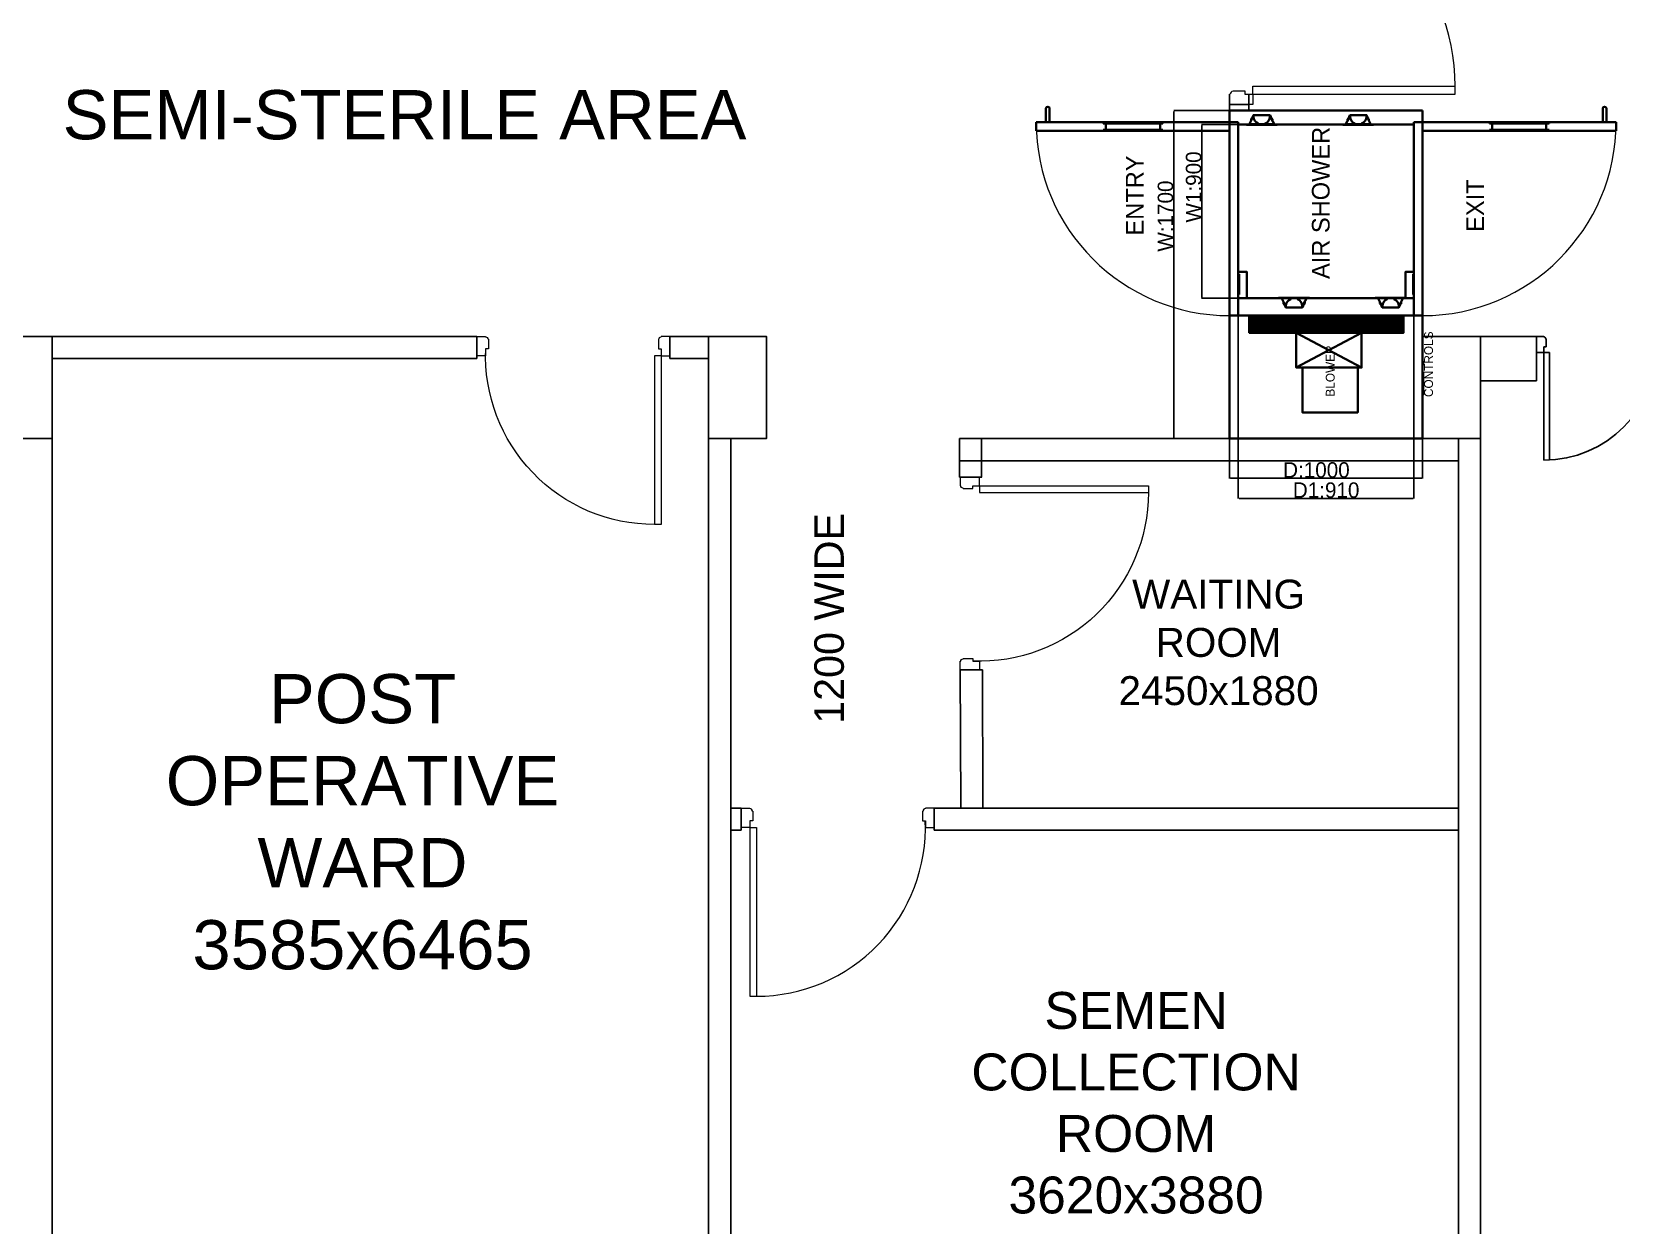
# Model space of a CAD drawing. Header units: millimetres. Extents: x 1448174 to 1599581, y -224422 to -106989.
# Drawn here: x 1558266 to 1566501, y -203879 to -197694 of the extents above; entities that cross this region are included whole.
import ezdxf
from ezdxf.enums import TextEntityAlignment as Align

# ---------------------------------------------------------------- set-up
doc = ezdxf.new("R2010")
doc.units = ezdxf.units.MM
doc.header["$LTSCALE"] = 600
doc.header["$MEASUREMENT"] = 0
doc.header["$PDMODE"] = 35
doc.layers.add('AIR SHOWER', color=7, linetype='Continuous', lineweight=35)
doc.layers.add('DOOR', color=144, linetype='Continuous', lineweight=13)
for name, color, linetype in [('col', 5, 'Continuous'), ('TEXT', 253, 'Continuous'), ('walls', 250, 'Continuous')]:
    doc.layers.add(name, color=color, linetype=linetype)
doc.styles.add('ARIAL', font='arial.ttf')
doc.styles.get("Standard").update_dxf_attribs({"font": 'stylu.ttf'})
doc.dimstyles.new('BIGDFD', dxfattribs={"dimtxt": 8, "dimasz": 4, "dimexe": 1, "dimexo": 2, "dimtad": 1, "dimlfac": 10, "dimtxsty": 'Standard', "dimcen": 2.5, "dimclrd": 5, "dimclre": 3, "dimclrt": 1, "dimadec": 0, "dimazin": 0, "dimtfac": 1, "dimtmove": 0, "dimatfit": 3, "dimfxl": 1, "dimarcsym": 0})
doc.dimstyles.new('BIGDFD$0', dxfattribs={"dimtxt": 8, "dimasz": 4, "dimexe": 1, "dimexo": 2, "dimtad": 1, "dimlfac": 10, "dimtxsty": 'Standard', "dimcen": 2.5, "dimclrd": 5, "dimclre": 3, "dimclrt": 1, "dimadec": 0, "dimazin": 0, "dimtfac": 1, "dimtmove": 0, "dimatfit": 3, "dimfxl": 1, "dimarcsym": 0})

# ---------------------------------------------------------------- blocks, each defined once
blk = doc.blocks.new('A$C19B8274B')
at = {"layer": 'DOOR'}
blk.add_line((-45, 925), (-80, 925), dxfattribs=at)
at = {"layer": 'DOOR', "color": 8}
for p, q in [((-80, 50), (-80, 925)), ((-45, 50), (-45, 925)), ((-45, 50), (-80, 50)), ((-955, -50), (-955, -47.5)), ((-940, -35), (-942.5, -35)), ((-60, -35), (-57.5, -35)), ((-45, -50), (-45, -47.5))]:
    blk.add_line(p, q, dxfattribs=at)
for points in [[(-940, 15), (-955, 15), (-955, 50), (-1000, 50), (-1000, -50), (-955, -50)], [(-940, -35), (-940, 15)], [(-60, 15), (-45, 15), (-45, 50), (0, 50), (0, -50), (-45, -50)], [(-60, -35), (-60, 15)]]:
    blk.add_lwpolyline(points, dxfattribs=at)
for centre, radius, start, end in [((-80, 50), 875, 90, 182.29244), ((-955, -35), 12.5, 270, 0), ((-45, -35), 12.5, 180, 270)]:
    blk.add_arc(centre, radius, start, end, dxfattribs=at)
blk = doc.blocks.new('*D130')
at = {"layer": 'AIR SHOWER', "color": 3, "lineweight": -2, "transparency": 16777216}
for p, q in [((1564515.2, -198175.2), (1564327.1, -198175.2)), ((1564515.2, -199075.2), (1564327.1, -199075.2))]:
    blk.add_line(p, q, dxfattribs=at)
at = {"layer": 'AIR SHOWER', "color": 5, "lineweight": -2, "transparency": 16777216}
blk.add_line((1564328.1, -199071.2), (1564328.1, -198179.2), dxfattribs=at)
at = {"layer": 'AIR SHOWER', "color": 5, "transparency": 16777216}
for points in [[(1564327.4, -198179.2), (1564328.8, -198179.2), (1564328.1, -198175.2)], [(1564327.4, -199071.2), (1564328.8, -199071.2), (1564328.1, -199075.2)]]:
    blk.add_solid(points, dxfattribs=at)
at = {"layer": 'Defpoints', "color": 0, "transparency": 16777216}
for p in [(1564328.1, -198175.2), (1564517.2, -198175.2), (1564517.2, -199075.2)]:
    blk.add_point(p, dxfattribs=at)
at = {"layer": 'AIR SHOWER', "color": 1, "transparency": 16777216, "insert": (1564285.9, -198498.5), "char_height": 80, "attachment_point": 5, "rotation": 90}
blk.add_mtext('W1:900', dxfattribs=at)
blk = doc.blocks.new('*D131')
at = {"layer": 'AIR SHOWER', "color": 3, "lineweight": -2, "transparency": 16777216}
for p, q in [((1564470.2, -198102.8), (1564182.9, -198102.8)), ((1564470.2, -199802.8), (1564182.9, -199802.8))]:
    blk.add_line(p, q, dxfattribs=at)
at = {"layer": 'AIR SHOWER', "color": 5, "lineweight": -2, "transparency": 16777216}
blk.add_line((1564183.9, -198106.8), (1564183.9, -199798.8), dxfattribs=at)
at = {"layer": 'AIR SHOWER', "color": 5, "transparency": 16777216}
for points in [[(1564183.2, -198106.8), (1564184.5, -198106.8), (1564183.9, -198102.8)], [(1564183.2, -199798.8), (1564184.5, -199798.8), (1564183.9, -199802.8)]]:
    blk.add_solid(points, dxfattribs=at)
at = {"layer": 'Defpoints', "color": 0, "transparency": 16777216}
for p in [(1564472.2, -198102.8), (1564183.9, -199802.8), (1564472.2, -199802.8)]:
    blk.add_point(p, dxfattribs=at)
at = {"layer": 'AIR SHOWER', "color": 1, "transparency": 16777216, "insert": (1564140.1, -198649.4), "char_height": 80, "attachment_point": 5, "rotation": 90}
blk.add_mtext('W:1700', dxfattribs=at)
blk = doc.blocks.new('nolllw new')
for p, q in [((-138.6, 13.9), (-138.1, 15.3)), ((-124.2, 15.9), (-137.1, 15.9)), ((-123.3, 15.4), (-107, -15.4)), ((-112.6, 13.9), (-2.6, 13.9)), ((8.1, 15.4), (-8.1, -15.4)), ((9, 15.9), (22, 15.9)), ((23.4, 13.9), (22.7, 15.9)), ((23.4, 13.9), (22.9, 15.3)), ((-100.3, -15.9), (-106.1, -15.9)), ((-14.9, -15.9), (-9, -15.9))]:
    blk.add_line(p, q)
at = {"color": 19}
for p, q in [((-124.2, 15.9), (-57.6, 15.9)), ((9, 15.9), (-57.6, 15.9)), ((-100.1, -34.1), (-15, -34.1))]:
    blk.add_line(p, q, dxfattribs=at)
at = {"color": 1}
for p, q in [((-74.6, 14.6), (-74.6, 10.7)), ((-40.6, 14.6), (-40.6, 10.7)), ((-100, -26.8), (-100, -34.1)), ((-15.1, -26.8), (-15.1, -34.1))]:
    blk.add_line(p, q, dxfattribs=at)
at = {"color": 3}
for p, q in [((-112.9, -4.5), (-112.9, -13.1)), ((-109.6, -16.1), (-109.9, -16.1)), ((-108.7, -16.7), (-100.8, -33.8)), ((-100.3, -34.1), (-100.1, -34.1)), ((-14.8, -34.1), (-15, -34.1)), ((-6.5, -16.7), (-14.4, -33.8)), ((-5.6, -16.1), (-5.3, -16.1)), ((-2.3, -4.5), (-2.3, -13.1))]:
    blk.add_line(p, q, dxfattribs=at)
for centre, radius, start, end in [((-137.1, 14.9), 1, 90, 159.38096), ((-124.2, 14.9), 1, 27.85965, 90), ((9, 14.9), 1, 90, 152.14035), ((22, 14.9), 1, 20.61904, 90), ((-106.1, -14.9), 1, 207.85965, 270), ((-100.3, -14.9), 1, 270, 343.32611), ((-60.8, -26.8), 40.2, 161.52124, 163.32611), ((-54.4, -26.8), 40.2, 16.67389, 18.47876), ((-14.9, -14.9), 1, 196.67389, 270), ((-9, -14.9), 1, 270, 332.14035)]:
    blk.add_arc(centre, radius, start, end)
at = {"color": 1}
for centre, radius, start, end in [((-60.8, -26.8), 39.2, 111.58911, 180), ((-75.6, 10.7), 1, 291.58911, 0), ((-74.2, 14.5), 0.396, 106.69839, 167.52754), ((-41, 14.5), 0.396, 12.47246, 73.30161), ((-39.6, 10.7), 1, 180, 248.41089), ((-54.4, -26.8), 39.2, 0, 68.41089)]:
    blk.add_arc(centre, radius, start, end, dxfattribs=at)
at = {"color": 3}
for centre, radius, start, end in [((-109.9, -13.1), 3, 180, 270), ((-109.6, -17.1), 1, 24.7129, 90), ((-100.3, -33.6), 0.5, 204.7129, 270), ((-14.8, -33.6), 0.5, 270, 335.2871), ((-5.6, -17.1), 1, 90, 155.2871), ((-5.3, -13.1), 3, 270, 0)]:
    blk.add_arc(centre, radius, start, end, dxfattribs=at)
blk = doc.blocks.new('*D132')
at = {"layer": 'AIR SHOWER', "color": 3, "lineweight": -2, "transparency": 16777216}
for p, q in [((1564472.2, -199804.8), (1564472.2, -200008.7)), ((1565472.2, -199804.8), (1565472.2, -200008.7))]:
    blk.add_line(p, q, dxfattribs=at)
at = {"layer": 'AIR SHOWER', "color": 5, "lineweight": -2, "transparency": 16777216}
blk.add_line((1565468.2, -200007.7), (1564476.2, -200007.7), dxfattribs=at)
at = {"layer": 'AIR SHOWER', "color": 5, "transparency": 16777216}
for points in [[(1564476.2, -200007), (1564476.2, -200008.4), (1564472.2, -200007.7)], [(1565468.2, -200007), (1565468.2, -200008.4), (1565472.2, -200007.7)]]:
    blk.add_solid(points, dxfattribs=at)
at = {"layer": 'Defpoints', "color": 0, "transparency": 16777216}
for p in [(1564472.2, -199802.8), (1565472.2, -199802.8), (1564472.2, -200007.7)]:
    blk.add_point(p, dxfattribs=at)
at = {"layer": 'AIR SHOWER', "color": 1, "lineweight": 0, "transparency": 16777216, "insert": (1564921.8, -199965.6), "char_height": 80, "width": 377.218, "attachment_point": 5}
blk.add_mtext('D:1000', dxfattribs=at)
blk = doc.blocks.new('*D133')
at = {"layer": 'AIR SHOWER', "color": 3, "lineweight": -2, "transparency": 16777216}
for p, q in [((1564517.2, -199077.2), (1564517.2, -200113.3)), ((1565427.2, -199077.2), (1565427.2, -200113.3))]:
    blk.add_line(p, q, dxfattribs=at)
at = {"layer": 'AIR SHOWER', "color": 5, "lineweight": -2, "transparency": 16777216}
blk.add_line((1564521.2, -200112.3), (1565423.2, -200112.3), dxfattribs=at)
at = {"layer": 'AIR SHOWER', "color": 5, "transparency": 16777216}
for points in [[(1564521.2, -200111.7), (1564521.2, -200113), (1564517.2, -200112.3)], [(1565423.2, -200111.7), (1565423.2, -200113), (1565427.2, -200112.3)]]:
    blk.add_solid(points, dxfattribs=at)
at = {"layer": 'Defpoints', "color": 0, "transparency": 16777216}
for p in [(1564517.2, -199075.2), (1565427.2, -199075.2), (1565427.2, -200112.3)]:
    blk.add_point(p, dxfattribs=at)
at = {"layer": 'AIR SHOWER', "color": 1, "lineweight": 0, "transparency": 16777216, "insert": (1564972.2, -200070.1), "char_height": 80, "attachment_point": 5}
blk.add_mtext('D1:910', dxfattribs=at)

msp = doc.modelspace()

# ---------------------------------------------------------------- hatches: boundary and pattern name
at = {"layer": 'AIR SHOWER'}
h = msp.add_hatch(dxfattribs=at)
h.set_pattern_fill('ANSI37', color=256, scale=2.4, angle=270, style=0)
h.set_pattern_definition([(135, (1514768.4154, -564969.883), (-5.38815367, -5.38815367), []), (225, (1514768.4154, -564969.883), (5.38815367, -5.38815367), [])])
h.paths.add_polyline_path([(1565373.4307, -199165.1901), (1565373.4307, -199253.6042), (1564576.5566, -199253.6042), (1564576.5566, -199165.1901)])
h = msp.add_hatch(dxfattribs=at)
h.set_pattern_fill('ANSI37', color=256, scale=2.4, angle=270, style=0)
h.set_pattern_definition([(135, (1530608.3476, -726849.4035), (-5.38815367, -5.38815367), []), (225, (1530608.3476, -726849.4035), (5.38815367, -5.38815367), [])])
h.paths.add_polyline_path([(1564579.2972, -199253.6042), (1564579.2972, -199165.1901), (1564651.5404, -199165.1901), (1564651.5404, -199253.6042)])

# ---------------------------------------------------------------- linework, layer by layer
for p, q in [((1564472.2181, -198017.7096), (1564472.2181, -198102.8395)), ((1564572.2181, -198102.8395), (1564572.2181, -198017.7096)), ((1564472.2181, -198102.8395), (1564572.2181, -198102.8395))]:
    msp.add_line(p, q)
at = {"color": 8, "lineweight": 25}
for p, q in [((1566062.2181, -199356.1728), (1566062.2181, -199272.8395)), ((1566062.2181, -199356.1728), (1566062.2181, -199272.8395)), ((1566062.2181, -199272.8395), (1566099.7181, -199272.8395)), ((1566099.7181, -199272.8395), (1566099.7181, -199274.9228)), ((1566112.2181, -199285.3395), (1566110.1348, -199285.3395)), ((1566112.2181, -199285.3395), (1566112.2181, -199327.0061)), ((1566099.7181, -199356.1728), (1566062.2181, -199356.1728)), ((1566112.2181, -199327.0061), (1566099.7181, -199327.0061)), ((1566099.7181, -199327.0061), (1566099.7181, -199356.1728)), ((1566099.7181, -199356.1728), (1566099.7181, -199914.5061)), ((1566099.7181, -199356.1728), (1566128.8848, -199356.1728)), ((1566128.8848, -199356.1728), (1566128.8848, -199914.5061))]:
    msp.add_line(p, q, dxfattribs=at)
at = {"color": 8}
for centre, radius, start, end in [((1566099.7181, -199285.3395), 10.4167, 0, 90), ((1566099.7181, -199327.0061), 587.5, 270, 0)]:
    msp.add_arc(centre, radius, start, end, dxfattribs=at)
at = {"layer": 'AIR SHOWER'}
for p, q in [((1563520.3675, -198092.3395), (1563520.3675, -198162.8395)), ((1563539.3675, -198092.3395), (1563539.3675, -198162.8395)), ((1565472.2181, -198102.8395), (1564472.2181, -198102.8395)), ((1564472.2181, -199802.8395), (1564472.2181, -198102.8395)), ((1565472.2181, -198102.8395), (1564472.2181, -198102.8395)), ((1565472.2181, -199802.8395), (1565472.2181, -198102.8395)), ((1566405.0688, -198092.3395), (1566405.0688, -198162.8395)), ((1566424.0688, -198092.3395), (1566424.0688, -198162.8395)), ((1563469.8675, -198162.8395), (1564472.2181, -198162.8395)), ((1563469.8675, -198162.8395), (1563469.8675, -198207.8395)), ((1564472.2181, -198207.8395), (1563469.8675, -198207.8395)), ((1563816.5481, -198168.8395), (1563816.5481, -198162.8395)), ((1563816.5481, -198168.8395), (1564126.5481, -198168.8395)), ((1564126.5481, -198201.8395), (1563816.5481, -198201.8395)), ((1563816.5481, -198207.8395), (1563816.5481, -198201.8395)), ((1563831.5481, -198201.8395), (1563831.5481, -198168.8395)), ((1564111.5481, -198201.8395), (1564111.5481, -198168.8395)), ((1564126.5481, -198168.8395), (1564126.5481, -198162.8395)), ((1564126.5481, -198207.8395), (1564126.5481, -198201.8395)), ((1564472.2181, -198162.8395), (1564517.2181, -198162.8395)), ((1564517.2181, -199075.1901), (1564517.2181, -198162.8395)), ((1564517.2181, -199165.1901), (1564517.2181, -198162.8395)), ((1564517.2181, -198175.1901), (1565427.2181, -198175.1901)), ((1564517.2181, -198175.1901), (1565427.2181, -198175.1901)), ((1565472.2181, -198162.8395), (1565427.2181, -198162.8395)), ((1565427.2181, -199165.1901), (1565427.2181, -198162.8395)), ((1566474.5688, -198162.8395), (1565472.2181, -198162.8395)), ((1565472.2181, -198207.8395), (1566474.5688, -198207.8395)), ((1565817.8881, -198168.8395), (1565817.8881, -198162.8395)), ((1566127.8881, -198168.8395), (1565817.8881, -198168.8395)), ((1565817.8881, -198201.8395), (1566127.8881, -198201.8395)), ((1565817.8881, -198207.8395), (1565817.8881, -198201.8395)), ((1565832.8881, -198201.8395), (1565832.8881, -198168.8395)), ((1566112.8881, -198201.8395), (1566112.8881, -198168.8395)), ((1566127.8881, -198168.8395), (1566127.8881, -198162.8395)), ((1566127.8881, -198207.8395), (1566127.8881, -198201.8395)), ((1566474.5688, -198162.8395), (1566474.5688, -198207.8395)), ((1564517.2181, -199075.1901), (1565427.2181, -199075.1901)), ((1564472.2181, -199165.1901), (1564517.2181, -199165.1901)), ((1565472.2181, -199165.1901), (1564472.2181, -199165.1901)), ((1565427.2181, -199165.1901), (1565472.2181, -199165.1901)), ((1564817.0136, -199253.6042), (1565156.2601, -199434.4296)), ((1565156.2601, -199253.6042), (1564817.0136, -199434.4296)), ((1565472.2181, -199802.8395), (1564472.2181, -199802.8395))]:
    msp.add_line(p, q, dxfattribs=at)
for points in [[(1564517.2181, -198938.5621), (1564517.2181, -199075.1901), (1564561.7033, -199075.1901), (1564561.7033, -198938.5621)], [(1564521.2288, -199056.4071), (1564521.2288, -198950.4144), (1564517.2181, -198950.4144), (1564517.2181, -199056.4071)], [(1565427.2181, -198938.5621), (1565427.2181, -199075.1901), (1565382.7329, -199075.1901), (1565382.7329, -198938.5621)], [(1565423.2074, -199056.4071), (1565423.2074, -198950.4144), (1565427.2181, -198950.4144), (1565427.2181, -199056.4071)], [(1564573.5821, -199165.1901), (1564573.5821, -199253.6042), (1565373.4307, -199253.6042), (1565373.4307, -199165.1901)], [(1564817.0136, -199253.6042), (1564817.0136, -199434.4296), (1565156.2601, -199434.4296), (1565156.2601, -199253.6042)], [(1564849.6571, -199434.4296), (1564849.6571, -199666.8021), (1565136.0316, -199666.8021), (1565136.0316, -199434.4296)], [(1565472.2181, -199419.3808), (1565472.2181, -199403.8437), (1565475.7457, -199403.8437), (1565475.7457, -199419.3808)], [(1565472.2181, -199574.9937), (1565472.2181, -199460.6117), (1565475.7481, -199460.6117), (1565475.7481, -199574.9937)], [(1565472.2181, -199574.9937), (1565472.2181, -199474.9396), (1565472.2181, -199474.9396), (1565472.2181, -199574.9937)]]:
    msp.add_lwpolyline(points, close=True, dxfattribs=at)
for centre in [(1563529.8675, -198092.3395), (1566414.5688, -198092.3395)]:
    msp.add_arc(centre, 9.5, 0, 180, dxfattribs=at)
at = {"layer": 'AIR SHOWER', "lineweight": 0}
for centre, start, end in [((1564472.2181, -198162.8395), 180, 270), ((1565472.2181, -198162.8395), 270, 0)]:
    msp.add_arc(centre, 1002.3506, start, end, dxfattribs=at)
at = {"layer": 'col'}
for points in [[(1558072.2181, -199802.8395), (1558372.2181, -199802.8395), (1558372.2181, -199272.8395), (1558072.2181, -199272.8395)], [(1561772.2181, -199802.8395), (1562072.2181, -199802.8395), (1562072.2181, -199272.8395), (1561772.2181, -199272.8395)], [(1565472.2181, -199802.8395), (1565772.2181, -199802.8395), (1565772.2181, -199272.8395), (1565472.2181, -199272.8395)]]:
    msp.add_lwpolyline(points, close=True, dxfattribs=at)
at = {"layer": 'walls', "lineweight": -3}
for p, q in [((1564572.2181, -198071.6563), (1564472.2181, -198071.6563)), ((1563072.2181, -199802.8395), (1563072.2181, -199917.8395)), ((1563072.5303, -200001.8168), (1563072.5303, -199917.8395)), ((1563072.5303, -200001.8168), (1563187.5412, -200001.8168)), ((1563078.857, -201703.7006), (1563076.2477, -201001.7932)), ((1563076.2789, -201001.8167), (1563191.3019, -201001.3891)), ((1563193.8801, -201694.9119), (1563191.3019, -201001.3891)), ((1561941.0207, -201717.8395), (1561941.0207, -201832.8395)), ((1562941.0207, -201832.8395), (1562941.0207, -201717.8395)), ((1563078.9403, -201717.8395), (1563078.857, -201695.3395)), ((1563193.9653, -201717.8395), (1563193.8801, -201694.9119))]:
    msp.add_line(p, q, dxfattribs=at)
at = {"layer": 'walls'}
for p, q in [((1558372.2181, -199272.8395), (1560572.2181, -199272.8395)), ((1560572.2181, -199272.8395), (1560572.2181, -199387.8395)), ((1561572.2181, -199387.8395), (1561572.2181, -199272.8395)), ((1561572.2181, -199272.8395), (1561772.2181, -199272.8395)), ((1565772.2181, -199272.8395), (1566062.2181, -199272.8395)), ((1566062.2181, -199272.8395), (1566062.2181, -199502.8395)), ((1558372.2181, -199387.8395), (1560572.2181, -199387.8395)), ((1561572.2181, -199387.8395), (1561772.2181, -199387.8395)), ((1561772.2181, -204167.8395), (1561772.2181, -199387.8395)), ((1565772.2181, -199502.8395), (1566062.2181, -199502.8395)), ((1558372.2181, -205552.8395), (1558372.2181, -199802.8395)), ((1561887.2181, -203937.8395), (1561887.2181, -199802.8395)), ((1563072.2181, -199802.8395), (1563602.2181, -199802.8395)), ((1563187.2181, -200001.8168), (1563187.2181, -199802.8395)), ((1565472.2181, -199802.8395), (1563602.2181, -199802.8395)), ((1565657.2181, -199802.8395), (1565657.2181, -205552.8395)), ((1565772.2181, -199802.8395), (1565772.2181, -205552.8395)), ((1565657.2181, -199917.8395), (1563072.2181, -199917.8395)), ((1561941.0207, -201717.8395), (1561887.2181, -201717.8395)), ((1565657.2181, -201717.8395), (1562941.0207, -201717.8395)), ((1561941.0207, -201832.8395), (1561887.2181, -201832.8395)), ((1565657.2181, -201832.8395), (1562941.0207, -201832.8395))]:
    msp.add_line(p, q, dxfattribs=at)

# ---------------------------------------------------------------- block references
at = {"layer": 'AIR SHOWER', "xscale": -1}
for p, rotation in [((1564696.065, -198159.8008), 180), ((1565196.065, -198159.8008), 180), ((1564748.3712, -199089.1161), 359.9999999999856), ((1565248.3712, -199089.1161), 359.9999999999856)]:
    msp.add_blockref('nolllw new', p, dxfattribs=dict(at, rotation=rotation))
at = {"layer": 'DOOR', "color": 18, "linetype": 'Continuous', "true_color": 0x000000, "xscale": 1.198816836718899, "yscale": 1.198816836718899, "zscale": 1.198816836718899, "rotation": 270}
msp.add_blockref('A$C19B8274B', (1564532.159, -198071.6563), dxfattribs=at)
at = {"layer": 'DOOR', "color": 18, "linetype": 'Continuous', "true_color": 0x000000, "xscale": -1}
for p, rotation in [((1561572.2181, -199322.8395), 180), ((1563126.2477, -200001.7932), 270)]:
    msp.add_blockref('A$C19B8274B', p, dxfattribs=dict(at, rotation=rotation))
at = {"layer": 'DOOR', "color": 18, "linetype": 'Continuous', "true_color": 0x000000, "rotation": 180}
msp.add_blockref('A$C19B8274B', (1561941.0207, -201767.8395), dxfattribs=at)

# ---------------------------------------------------------------- texts
at = {"layer": 'AIR SHOWER'}
for s, height, p in [('AIR SHOWER', 91.4932, (1564990.0651, -198975.3537)), ('ENTRY', 91.4932, (1564026.1412, -198749.9175)), ('EXIT', 91.4932, (1565790.5519, -198730.8345)), ('CONTROLS', 45.7466, (1565525.8134, -199587.25)), ('BLOWER', 45.7466, (1565016.2893, -199584.81))]:
    msp.add_text(s, height=height, rotation=90, dxfattribs=at).set_placement(p)
at = {"layer": 'TEXT', "color": 8, "style": 'ARIAL'}
msp.add_text('1200 WIDE ', height=153, rotation=90, dxfattribs=at).set_placement((1562519.3052, -200704.631), align=Align.BOTTOM_CENTER)
at = {"layer": 'TEXT', "attachment_point": 5, "style": 'ARIAL'}
for s, insert, char_height, width in [('SEMI-STERILE AREA', (1560197.1582, -198125.7735), 255, 5392.825508), ('WAITING ROOM 2450x1880', (1564414.9695, -200859.9241), 150, 1008.836309), ('POST \\POPERATIVE WARD\\P3585x6465', (1559979.4695, -201789.9241), 255, 2454.157572), ('SEMEN COLLECTION ROOM \\P3620x3880', (1563987.4695, -203245.9241), 191.25, 1840.618179)]:
    msp.add_mtext(s, dxfattribs=dict(at, insert=insert, char_height=char_height, width=width))

# ---------------------------------------------------------------- dimensions: what is measured, and where the dimension line sits
at = {"layer": 'AIR SHOWER'}
for base, p1, p2, text, picture, middle in [((1564183.8583, -199802.8395), (1564472.2181, -198102.8395), (1564472.2181, -199802.8395), 'W:1700', '*D131', (1564183.8583, -198649.4316)), ((1564328.0887, -198175.1901), (1564517.2181, -199075.1901), (1564517.2181, -198175.1901), 'W1:900', '*D130', (1564328.0887, -198498.4821))]:
    dim = msp.add_linear_dim(base=base, p1=p1, p2=p2, angle=270, text=text, dimstyle='BIGDFD', override={"dimtxt": 80}, dxfattribs=at)
    dim.commit()
    dim.dimension.update_dxf_attribs({"geometry": picture, "text_midpoint": middle, "dimtype": 160})
at = {"layer": 'AIR SHOWER', "lineweight": 0}
dim = msp.add_linear_dim(base=(1565427.2181, -200112.3382), p1=(1564517.2181, -199075.1901), p2=(1565427.2181, -199075.1901), angle=180, text='D1:910', dimstyle='BIGDFD$0', override={"dimtxt": 80}, dxfattribs=at)
dim.commit()
dim.dimension.update_dxf_attribs({"geometry": '*D133', "text_midpoint": (1564972.2181, -200112.3382), "dimtype": 160})
at = {"layer": 'AIR SHOWER', "color": 8, "lineweight": 0}
dim = msp.add_linear_dim(base=(1564472.2181, -200007.6882), p1=(1565472.2181, -199802.8395), p2=(1564472.2181, -199802.8395), angle=180, text='D:1000', dimstyle='BIGDFD$0', override={"dimtxt": 80}, dxfattribs=at)
dim.commit()
dim.dimension.update_dxf_attribs({"geometry": '*D132', "text_midpoint": (1564921.8426, -200007.6882), "dimtype": 160})

doc.saveas('drawing.dxf')
